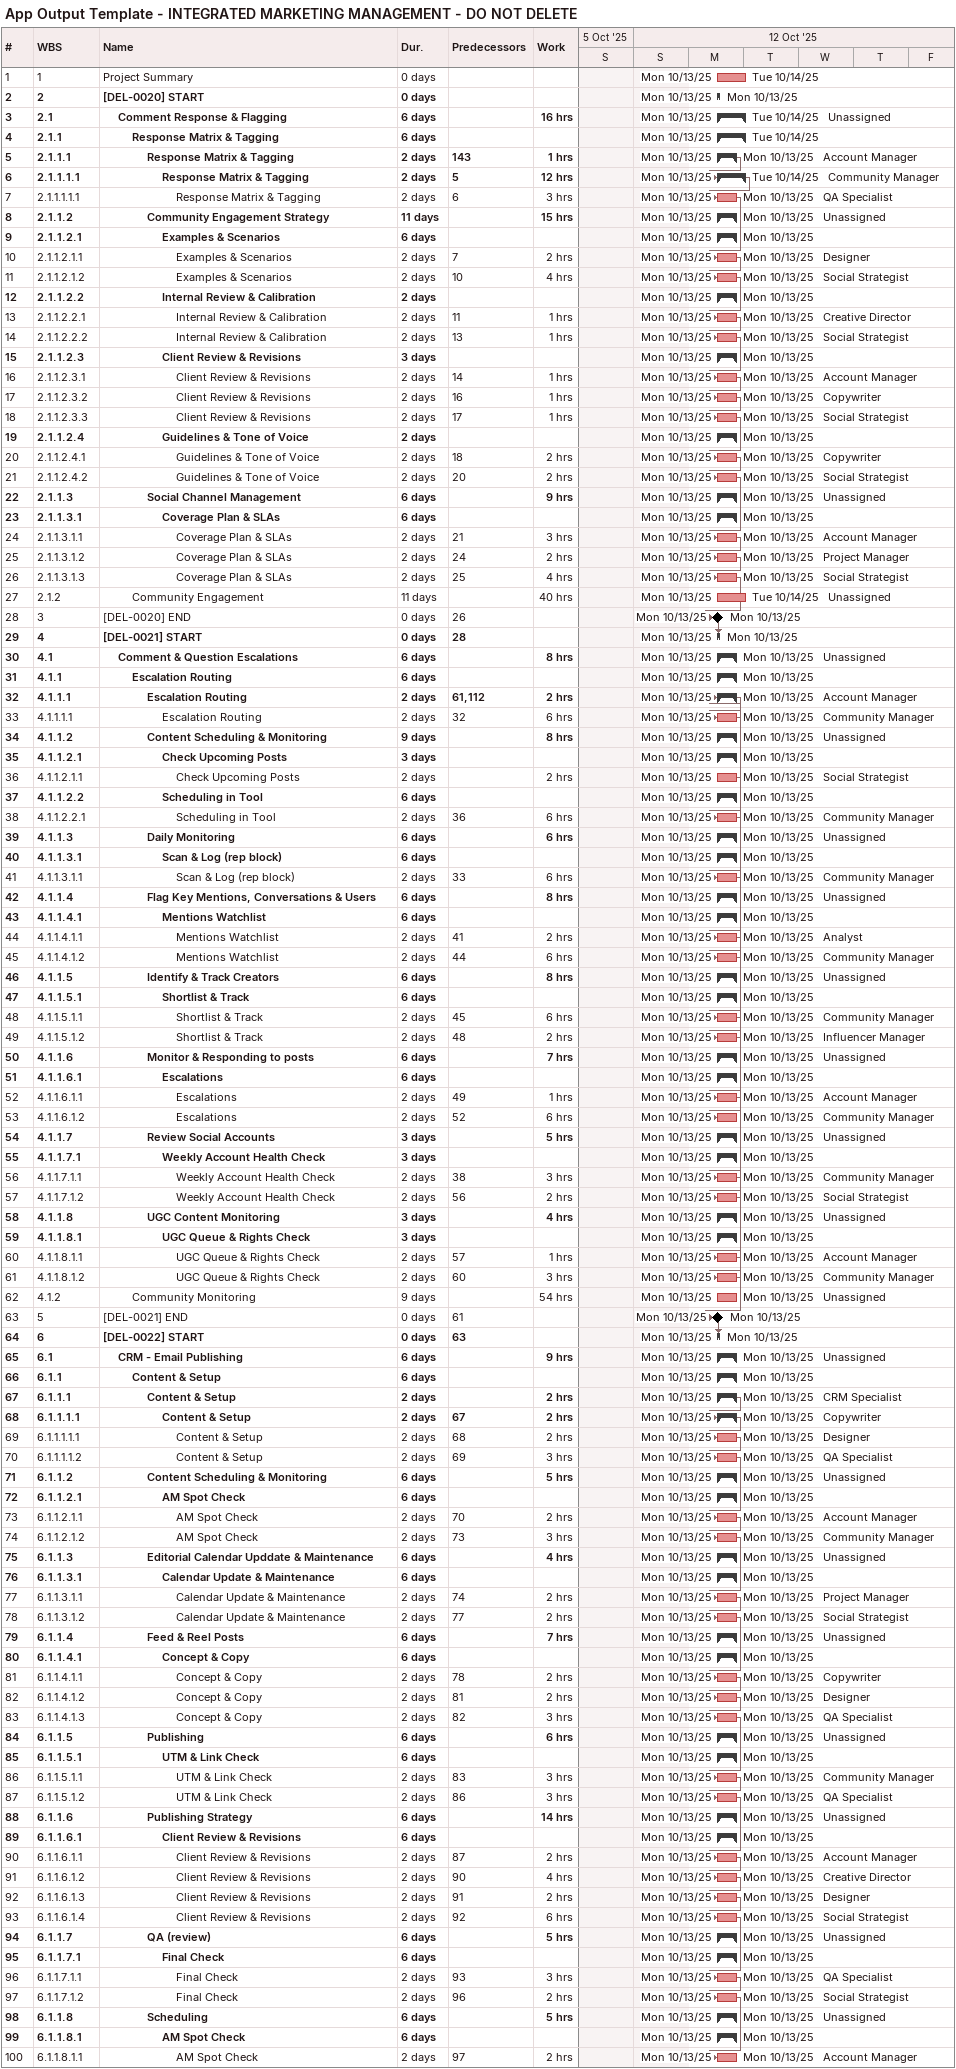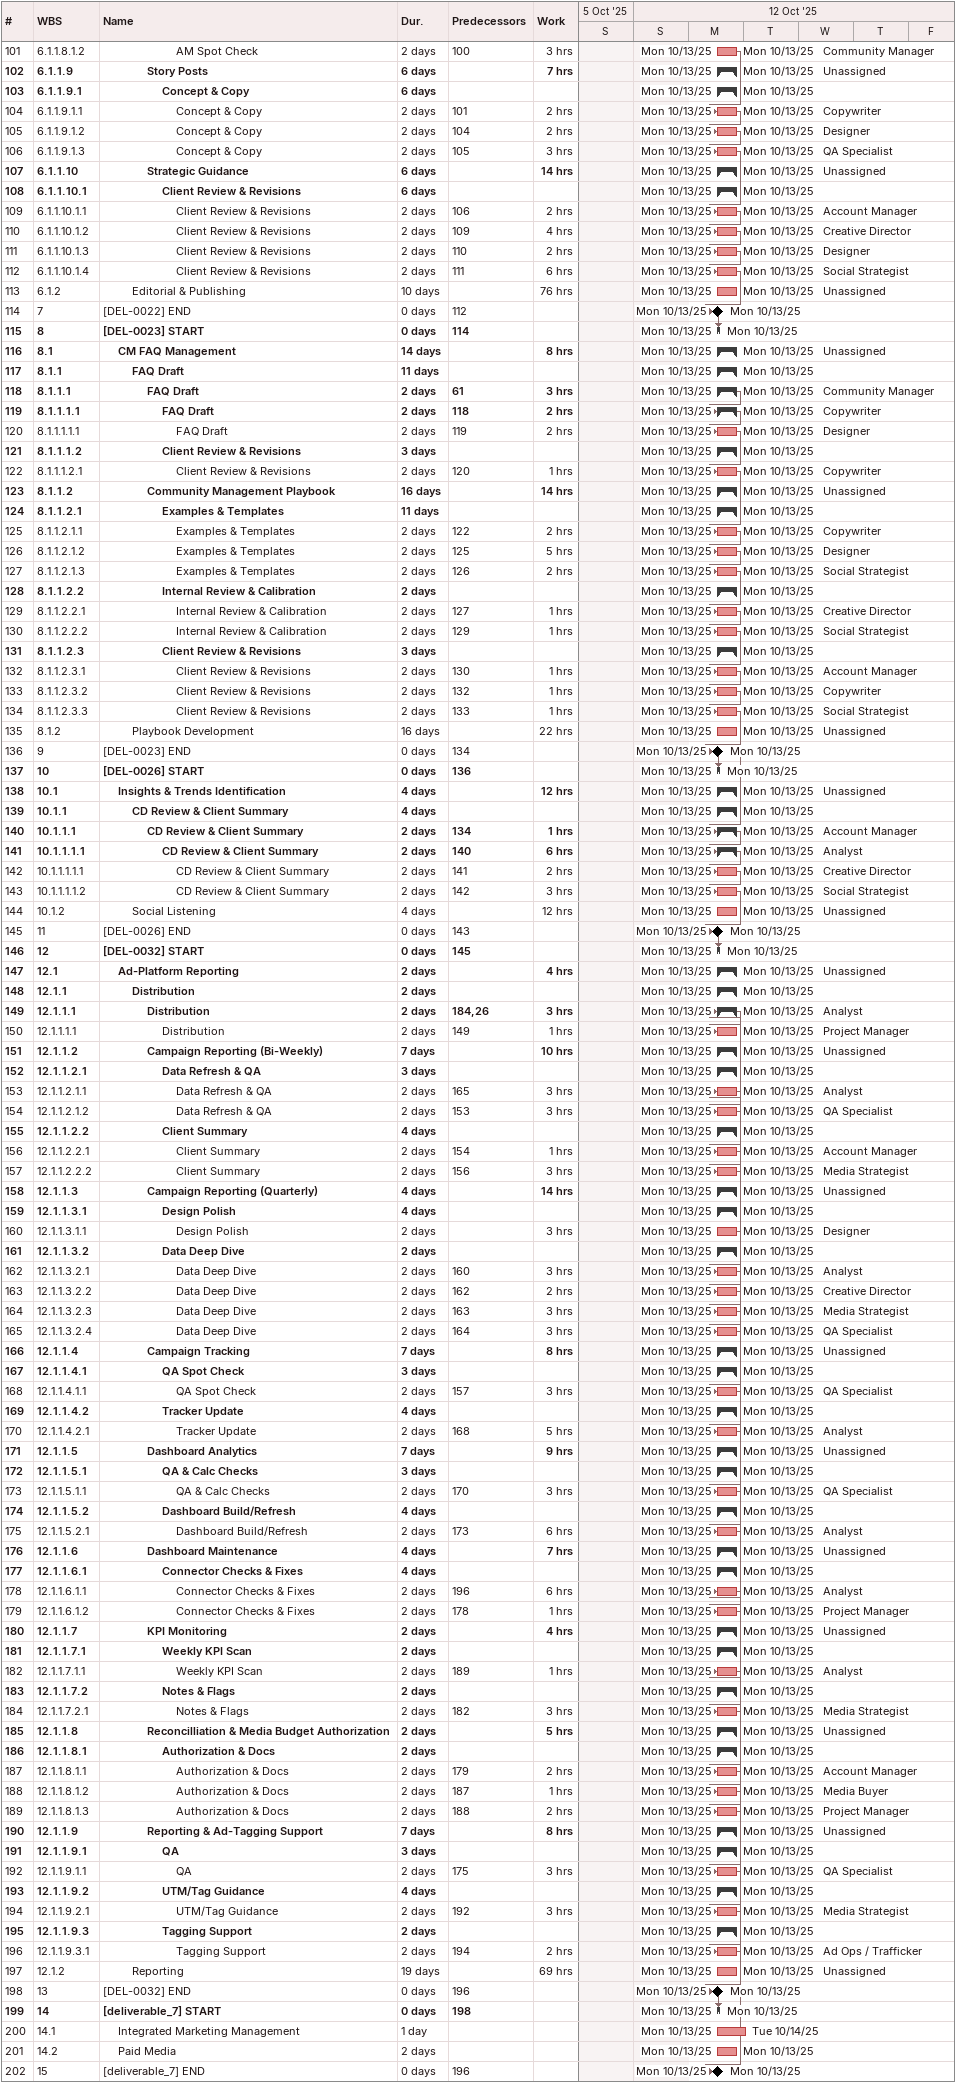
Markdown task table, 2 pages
App Output Template - INTEGRATED MARKETING MANAGEMENT - DO NOT DELETE

| ID | WBS | Task | Duration | Start | Finish | Predecessors | Resources | Work (h) |
|---|---|---|---|---|---|---|---|---|
| 1 | 1 | Project Summary | 0d | 2025-10-13 | 2025-10-14 |  |  |  |
| 2 | 2 | **[DEL-0020] START** | 0d | 2025-10-13 | 2025-10-13 |  |  |  |
| 3 | 2.1 | **Comment Response & Flagging** | 6d | 2025-10-13 | 2025-10-14 |  | Unassigned | 16 |
| 4 | 2.1.1 | **Response Matrix & Tagging** | 6d | 2025-10-13 | 2025-10-14 |  |  |  |
| 5 | 2.1.1.1 | **Response Matrix & Tagging** | 2d | 2025-10-13 | 2025-10-13 | 143 | Account Manager | 1 |
| 6 | 2.1.1.1.1 | **Response Matrix & Tagging** | 2d | 2025-10-13 | 2025-10-14 | 5 | Community Manager | 12 |
| 7 | 2.1.1.1.1.1 | Response Matrix & Tagging | 2d | 2025-10-13 | 2025-10-13 | 6 | QA Specialist | 3 |
| 8 | 2.1.1.2 | **Community Engagement Strategy** | 11d | 2025-10-13 | 2025-10-13 |  | Unassigned | 15 |
| 9 | 2.1.1.2.1 | **Examples & Scenarios** | 6d | 2025-10-13 | 2025-10-13 |  |  |  |
| 10 | 2.1.1.2.1.1 | Examples & Scenarios | 2d | 2025-10-13 | 2025-10-13 | 7 | Designer | 2 |
| 11 | 2.1.1.2.1.2 | Examples & Scenarios | 2d | 2025-10-13 | 2025-10-13 | 10 | Social Strategist | 4 |
| 12 | 2.1.1.2.2 | **Internal Review & Calibration** | 2d | 2025-10-13 | 2025-10-13 |  |  |  |
| 13 | 2.1.1.2.2.1 | Internal Review & Calibration | 2d | 2025-10-13 | 2025-10-13 | 11 | Creative Director | 1 |
| 14 | 2.1.1.2.2.2 | Internal Review & Calibration | 2d | 2025-10-13 | 2025-10-13 | 13 | Social Strategist | 1 |
| 15 | 2.1.1.2.3 | **Client Review & Revisions** | 3d | 2025-10-13 | 2025-10-13 |  |  |  |
| 16 | 2.1.1.2.3.1 | Client Review & Revisions | 2d | 2025-10-13 | 2025-10-13 | 14 | Account Manager | 1 |
| 17 | 2.1.1.2.3.2 | Client Review & Revisions | 2d | 2025-10-13 | 2025-10-13 | 16 | Copywriter | 1 |
| 18 | 2.1.1.2.3.3 | Client Review & Revisions | 2d | 2025-10-13 | 2025-10-13 | 17 | Social Strategist | 1 |
| 19 | 2.1.1.2.4 | **Guidelines & Tone of Voice** | 2d | 2025-10-13 | 2025-10-13 |  |  |  |
| 20 | 2.1.1.2.4.1 | Guidelines & Tone of Voice | 2d | 2025-10-13 | 2025-10-13 | 18 | Copywriter | 2 |
| 21 | 2.1.1.2.4.2 | Guidelines & Tone of Voice | 2d | 2025-10-13 | 2025-10-13 | 20 | Social Strategist | 2 |
| 22 | 2.1.1.3 | **Social Channel Management** | 6d | 2025-10-13 | 2025-10-13 |  | Unassigned | 9 |
| 23 | 2.1.1.3.1 | **Coverage Plan & SLAs** | 6d | 2025-10-13 | 2025-10-13 |  |  |  |
| 24 | 2.1.1.3.1.1 | Coverage Plan & SLAs | 2d | 2025-10-13 | 2025-10-13 | 21 | Account Manager | 3 |
| 25 | 2.1.1.3.1.2 | Coverage Plan & SLAs | 2d | 2025-10-13 | 2025-10-13 | 24 | Project Manager | 2 |
| 26 | 2.1.1.3.1.3 | Coverage Plan & SLAs | 2d | 2025-10-13 | 2025-10-13 | 25 | Social Strategist | 4 |
| 27 | 2.1.2 | Community Engagement | 11d | 2025-10-13 | 2025-10-14 |  | Unassigned | 40 |
| 28 | 3 | [DEL-0020] END | 0d | 2025-10-13 | 2025-10-13 | 26 |  |  |
| 29 | 4 | **[DEL-0021] START** | 0d | 2025-10-13 | 2025-10-13 | 28 |  |  |
| 30 | 4.1 | **Comment & Question Escalations** | 6d | 2025-10-13 | 2025-10-13 |  | Unassigned | 8 |
| 31 | 4.1.1 | **Escalation Routing** | 6d | 2025-10-13 | 2025-10-13 |  |  |  |
| 32 | 4.1.1.1 | **Escalation Routing** | 2d | 2025-10-13 | 2025-10-13 | 61, 112 | Account Manager | 2 |
| 33 | 4.1.1.1.1 | Escalation Routing | 2d | 2025-10-13 | 2025-10-13 | 32 | Community Manager | 6 |
| 34 | 4.1.1.2 | **Content Scheduling & Monitoring** | 9d | 2025-10-13 | 2025-10-13 |  | Unassigned | 8 |
| 35 | 4.1.1.2.1 | **Check Upcoming Posts** | 3d | 2025-10-13 | 2025-10-13 |  |  |  |
| 36 | 4.1.1.2.1.1 | Check Upcoming Posts | 2d | 2025-10-13 | 2025-10-13 |  | Social Strategist | 2 |
| 37 | 4.1.1.2.2 | **Scheduling in Tool** | 6d | 2025-10-13 | 2025-10-13 |  |  |  |
| 38 | 4.1.1.2.2.1 | Scheduling in Tool | 2d | 2025-10-13 | 2025-10-13 | 36 | Community Manager | 6 |
| 39 | 4.1.1.3 | **Daily Monitoring** | 6d | 2025-10-13 | 2025-10-13 |  | Unassigned | 6 |
| 40 | 4.1.1.3.1 | **Scan & Log (rep block)** | 6d | 2025-10-13 | 2025-10-13 |  |  |  |
| 41 | 4.1.1.3.1.1 | Scan & Log (rep block) | 2d | 2025-10-13 | 2025-10-13 | 33 | Community Manager | 6 |
| 42 | 4.1.1.4 | **Flag Key Mentions, Conversations & Users** | 6d | 2025-10-13 | 2025-10-13 |  | Unassigned | 8 |
| 43 | 4.1.1.4.1 | **Mentions Watchlist** | 6d | 2025-10-13 | 2025-10-13 |  |  |  |
| 44 | 4.1.1.4.1.1 | Mentions Watchlist | 2d | 2025-10-13 | 2025-10-13 | 41 | Analyst | 2 |
| 45 | 4.1.1.4.1.2 | Mentions Watchlist | 2d | 2025-10-13 | 2025-10-13 | 44 | Community Manager | 6 |
| 46 | 4.1.1.5 | **Identify & Track Creators** | 6d | 2025-10-13 | 2025-10-13 |  | Unassigned | 8 |
| 47 | 4.1.1.5.1 | **Shortlist & Track** | 6d | 2025-10-13 | 2025-10-13 |  |  |  |
| 48 | 4.1.1.5.1.1 | Shortlist & Track | 2d | 2025-10-13 | 2025-10-13 | 45 | Community Manager | 6 |
| 49 | 4.1.1.5.1.2 | Shortlist & Track | 2d | 2025-10-13 | 2025-10-13 | 48 | Influencer Manager | 2 |
| 50 | 4.1.1.6 | **Monitor & Responding to posts** | 6d | 2025-10-13 | 2025-10-13 |  | Unassigned | 7 |
| 51 | 4.1.1.6.1 | **Escalations** | 6d | 2025-10-13 | 2025-10-13 |  |  |  |
| 52 | 4.1.1.6.1.1 | Escalations | 2d | 2025-10-13 | 2025-10-13 | 49 | Account Manager | 1 |
| 53 | 4.1.1.6.1.2 | Escalations | 2d | 2025-10-13 | 2025-10-13 | 52 | Community Manager | 6 |
| 54 | 4.1.1.7 | **Review Social Accounts** | 3d | 2025-10-13 | 2025-10-13 |  | Unassigned | 5 |
| 55 | 4.1.1.7.1 | **Weekly Account Health Check** | 3d | 2025-10-13 | 2025-10-13 |  |  |  |
| 56 | 4.1.1.7.1.1 | Weekly Account Health Check | 2d | 2025-10-13 | 2025-10-13 | 38 | Community Manager | 3 |
| 57 | 4.1.1.7.1.2 | Weekly Account Health Check | 2d | 2025-10-13 | 2025-10-13 | 56 | Social Strategist | 2 |
| 58 | 4.1.1.8 | **UGC Content Monitoring** | 3d | 2025-10-13 | 2025-10-13 |  | Unassigned | 4 |
| 59 | 4.1.1.8.1 | **UGC Queue & Rights Check** | 3d | 2025-10-13 | 2025-10-13 |  |  |  |
| 60 | 4.1.1.8.1.1 | UGC Queue & Rights Check | 2d | 2025-10-13 | 2025-10-13 | 57 | Account Manager | 1 |
| 61 | 4.1.1.8.1.2 | UGC Queue & Rights Check | 2d | 2025-10-13 | 2025-10-13 | 60 | Community Manager | 3 |
| 62 | 4.1.2 | Community Monitoring | 9d | 2025-10-13 | 2025-10-13 |  | Unassigned | 54 |
| 63 | 5 | [DEL-0021] END | 0d | 2025-10-13 | 2025-10-13 | 61 |  |  |
| 64 | 6 | **[DEL-0022] START** | 0d | 2025-10-13 | 2025-10-13 | 63 |  |  |
| 65 | 6.1 | **CRM - Email Publishing** | 6d | 2025-10-13 | 2025-10-13 |  | Unassigned | 9 |
| 66 | 6.1.1 | **Content & Setup** | 6d | 2025-10-13 | 2025-10-13 |  |  |  |
| 67 | 6.1.1.1 | **Content & Setup** | 2d | 2025-10-13 | 2025-10-13 |  | CRM Specialist | 2 |
| 68 | 6.1.1.1.1 | **Content & Setup** | 2d | 2025-10-13 | 2025-10-13 | 67 | Copywriter | 2 |
| 69 | 6.1.1.1.1.1 | Content & Setup | 2d | 2025-10-13 | 2025-10-13 | 68 | Designer | 2 |
| 70 | 6.1.1.1.1.2 | Content & Setup | 2d | 2025-10-13 | 2025-10-13 | 69 | QA Specialist | 3 |
| 71 | 6.1.1.2 | **Content Scheduling & Monitoring** | 6d | 2025-10-13 | 2025-10-13 |  | Unassigned | 5 |
| 72 | 6.1.1.2.1 | **AM Spot Check** | 6d | 2025-10-13 | 2025-10-13 |  |  |  |
| 73 | 6.1.1.2.1.1 | AM Spot Check | 2d | 2025-10-13 | 2025-10-13 | 70 | Account Manager | 2 |
| 74 | 6.1.1.2.1.2 | AM Spot Check | 2d | 2025-10-13 | 2025-10-13 | 73 | Community Manager | 3 |
| 75 | 6.1.1.3 | **Editorial Calendar Upddate & Maintenance** | 6d | 2025-10-13 | 2025-10-13 |  | Unassigned | 4 |
| 76 | 6.1.1.3.1 | **Calendar Update & Maintenance** | 6d | 2025-10-13 | 2025-10-13 |  |  |  |
| 77 | 6.1.1.3.1.1 | Calendar Update & Maintenance | 2d | 2025-10-13 | 2025-10-13 | 74 | Project Manager | 2 |
| 78 | 6.1.1.3.1.2 | Calendar Update & Maintenance | 2d | 2025-10-13 | 2025-10-13 | 77 | Social Strategist | 2 |
| 79 | 6.1.1.4 | **Feed & Reel Posts** | 6d | 2025-10-13 | 2025-10-13 |  | Unassigned | 7 |
| 80 | 6.1.1.4.1 | **Concept & Copy** | 6d | 2025-10-13 | 2025-10-13 |  |  |  |
| 81 | 6.1.1.4.1.1 | Concept & Copy | 2d | 2025-10-13 | 2025-10-13 | 78 | Copywriter | 2 |
| 82 | 6.1.1.4.1.2 | Concept & Copy | 2d | 2025-10-13 | 2025-10-13 | 81 | Designer | 2 |
| 83 | 6.1.1.4.1.3 | Concept & Copy | 2d | 2025-10-13 | 2025-10-13 | 82 | QA Specialist | 3 |
| 84 | 6.1.1.5 | **Publishing** | 6d | 2025-10-13 | 2025-10-13 |  | Unassigned | 6 |
| 85 | 6.1.1.5.1 | **UTM & Link Check** | 6d | 2025-10-13 | 2025-10-13 |  |  |  |
| 86 | 6.1.1.5.1.1 | UTM & Link Check | 2d | 2025-10-13 | 2025-10-13 | 83 | Community Manager | 3 |
| 87 | 6.1.1.5.1.2 | UTM & Link Check | 2d | 2025-10-13 | 2025-10-13 | 86 | QA Specialist | 3 |
| 88 | 6.1.1.6 | **Publishing Strategy** | 6d | 2025-10-13 | 2025-10-13 |  | Unassigned | 14 |
| 89 | 6.1.1.6.1 | **Client Review & Revisions** | 6d | 2025-10-13 | 2025-10-13 |  |  |  |
| 90 | 6.1.1.6.1.1 | Client Review & Revisions | 2d | 2025-10-13 | 2025-10-13 | 87 | Account Manager | 2 |
| 91 | 6.1.1.6.1.2 | Client Review & Revisions | 2d | 2025-10-13 | 2025-10-13 | 90 | Creative Director | 4 |
| 92 | 6.1.1.6.1.3 | Client Review & Revisions | 2d | 2025-10-13 | 2025-10-13 | 91 | Designer | 2 |
| 93 | 6.1.1.6.1.4 | Client Review & Revisions | 2d | 2025-10-13 | 2025-10-13 | 92 | Social Strategist | 6 |
| 94 | 6.1.1.7 | **QA (review)** | 6d | 2025-10-13 | 2025-10-13 |  | Unassigned | 5 |
| 95 | 6.1.1.7.1 | **Final Check** | 6d | 2025-10-13 | 2025-10-13 |  |  |  |
| 96 | 6.1.1.7.1.1 | Final Check | 2d | 2025-10-13 | 2025-10-13 | 93 | QA Specialist | 3 |
| 97 | 6.1.1.7.1.2 | Final Check | 2d | 2025-10-13 | 2025-10-13 | 96 | Social Strategist | 2 |
| 98 | 6.1.1.8 | **Scheduling** | 6d | 2025-10-13 | 2025-10-13 |  | Unassigned | 5 |
| 99 | 6.1.1.8.1 | **AM Spot Check** | 6d | 2025-10-13 | 2025-10-13 |  |  |  |
| 100 | 6.1.1.8.1.1 | AM Spot Check | 2d | 2025-10-13 | 2025-10-13 | 97 | Account Manager | 2 |
| 101 | 6.1.1.8.1.2 | AM Spot Check | 2d | 2025-10-13 | 2025-10-13 | 100 | Community Manager | 3 |
| 102 | 6.1.1.9 | **Story Posts** | 6d | 2025-10-13 | 2025-10-13 |  | Unassigned | 7 |
| 103 | 6.1.1.9.1 | **Concept & Copy** | 6d | 2025-10-13 | 2025-10-13 |  |  |  |
| 104 | 6.1.1.9.1.1 | Concept & Copy | 2d | 2025-10-13 | 2025-10-13 | 101 | Copywriter | 2 |
| 105 | 6.1.1.9.1.2 | Concept & Copy | 2d | 2025-10-13 | 2025-10-13 | 104 | Designer | 2 |
| 106 | 6.1.1.9.1.3 | Concept & Copy | 2d | 2025-10-13 | 2025-10-13 | 105 | QA Specialist | 3 |
| 107 | 6.1.1.10 | **Strategic Guidance** | 6d | 2025-10-13 | 2025-10-13 |  | Unassigned | 14 |
| 108 | 6.1.1.10.1 | **Client Review & Revisions** | 6d | 2025-10-13 | 2025-10-13 |  |  |  |
| 109 | 6.1.1.10.1.1 | Client Review & Revisions | 2d | 2025-10-13 | 2025-10-13 | 106 | Account Manager | 2 |
| 110 | 6.1.1.10.1.2 | Client Review & Revisions | 2d | 2025-10-13 | 2025-10-13 | 109 | Creative Director | 4 |
| 111 | 6.1.1.10.1.3 | Client Review & Revisions | 2d | 2025-10-13 | 2025-10-13 | 110 | Designer | 2 |
| 112 | 6.1.1.10.1.4 | Client Review & Revisions | 2d | 2025-10-13 | 2025-10-13 | 111 | Social Strategist | 6 |
| 113 | 6.1.2 | Editorial & Publishing | 10d | 2025-10-13 | 2025-10-13 |  | Unassigned | 76 |
| 114 | 7 | [DEL-0022] END | 0d | 2025-10-13 | 2025-10-13 | 112 |  |  |
| 115 | 8 | **[DEL-0023] START** | 0d | 2025-10-13 | 2025-10-13 | 114 |  |  |
| 116 | 8.1 | **CM FAQ Management** | 14d | 2025-10-13 | 2025-10-13 |  | Unassigned | 8 |
| 117 | 8.1.1 | **FAQ Draft** | 11d | 2025-10-13 | 2025-10-13 |  |  |  |
| 118 | 8.1.1.1 | **FAQ Draft** | 2d | 2025-10-13 | 2025-10-13 | 61 | Community Manager | 3 |
| 119 | 8.1.1.1.1 | **FAQ Draft** | 2d | 2025-10-13 | 2025-10-13 | 118 | Copywriter | 2 |
| 120 | 8.1.1.1.1.1 | FAQ Draft | 2d | 2025-10-13 | 2025-10-13 | 119 | Designer | 2 |
| 121 | 8.1.1.1.2 | **Client Review & Revisions** | 3d | 2025-10-13 | 2025-10-13 |  |  |  |
| 122 | 8.1.1.1.2.1 | Client Review & Revisions | 2d | 2025-10-13 | 2025-10-13 | 120 | Copywriter | 1 |
| 123 | 8.1.1.2 | **Community Management Playbook** | 16d | 2025-10-13 | 2025-10-13 |  | Unassigned | 14 |
| 124 | 8.1.1.2.1 | **Examples & Templates** | 11d | 2025-10-13 | 2025-10-13 |  |  |  |
| 125 | 8.1.1.2.1.1 | Examples & Templates | 2d | 2025-10-13 | 2025-10-13 | 122 | Copywriter | 2 |
| 126 | 8.1.1.2.1.2 | Examples & Templates | 2d | 2025-10-13 | 2025-10-13 | 125 | Designer | 5 |
| 127 | 8.1.1.2.1.3 | Examples & Templates | 2d | 2025-10-13 | 2025-10-13 | 126 | Social Strategist | 2 |
| 128 | 8.1.1.2.2 | **Internal Review & Calibration** | 2d | 2025-10-13 | 2025-10-13 |  |  |  |
| 129 | 8.1.1.2.2.1 | Internal Review & Calibration | 2d | 2025-10-13 | 2025-10-13 | 127 | Creative Director | 1 |
| 130 | 8.1.1.2.2.2 | Internal Review & Calibration | 2d | 2025-10-13 | 2025-10-13 | 129 | Social Strategist | 1 |
| 131 | 8.1.1.2.3 | **Client Review & Revisions** | 3d | 2025-10-13 | 2025-10-13 |  |  |  |
| 132 | 8.1.1.2.3.1 | Client Review & Revisions | 2d | 2025-10-13 | 2025-10-13 | 130 | Account Manager | 1 |
| 133 | 8.1.1.2.3.2 | Client Review & Revisions | 2d | 2025-10-13 | 2025-10-13 | 132 | Copywriter | 1 |
| 134 | 8.1.1.2.3.3 | Client Review & Revisions | 2d | 2025-10-13 | 2025-10-13 | 133 | Social Strategist | 1 |
| 135 | 8.1.2 | Playbook Development | 16d | 2025-10-13 | 2025-10-13 |  | Unassigned | 22 |
| 136 | 9 | [DEL-0023] END | 0d | 2025-10-13 | 2025-10-13 | 134 |  |  |
| 137 | 10 | **[DEL-0026] START** | 0d | 2025-10-13 | 2025-10-13 | 136 |  |  |
| 138 | 10.1 | **Insights & Trends Identification** | 4d | 2025-10-13 | 2025-10-13 |  | Unassigned | 12 |
| 139 | 10.1.1 | **CD Review & Client Summary** | 4d | 2025-10-13 | 2025-10-13 |  |  |  |
| 140 | 10.1.1.1 | **CD Review & Client Summary** | 2d | 2025-10-13 | 2025-10-13 | 134 | Account Manager | 1 |
| 141 | 10.1.1.1.1 | **CD Review & Client Summary** | 2d | 2025-10-13 | 2025-10-13 | 140 | Analyst | 6 |
| 142 | 10.1.1.1.1.1 | CD Review & Client Summary | 2d | 2025-10-13 | 2025-10-13 | 141 | Creative Director | 2 |
| 143 | 10.1.1.1.1.2 | CD Review & Client Summary | 2d | 2025-10-13 | 2025-10-13 | 142 | Social Strategist | 3 |
| 144 | 10.1.2 | Social Listening | 4d | 2025-10-13 | 2025-10-13 |  | Unassigned | 12 |
| 145 | 11 | [DEL-0026] END | 0d | 2025-10-13 | 2025-10-13 | 143 |  |  |
| 146 | 12 | **[DEL-0032] START** | 0d | 2025-10-13 | 2025-10-13 | 145 |  |  |
| 147 | 12.1 | **Ad-Platform Reporting** | 2d | 2025-10-13 | 2025-10-13 |  | Unassigned | 4 |
| 148 | 12.1.1 | **Distribution** | 2d | 2025-10-13 | 2025-10-13 |  |  |  |
| 149 | 12.1.1.1 | **Distribution** | 2d | 2025-10-13 | 2025-10-13 | 184, 26 | Analyst | 3 |
| 150 | 12.1.1.1.1 | Distribution | 2d | 2025-10-13 | 2025-10-13 | 149 | Project Manager | 1 |
| 151 | 12.1.1.2 | **Campaign Reporting (Bi-Weekly)** | 7d | 2025-10-13 | 2025-10-13 |  | Unassigned | 10 |
| 152 | 12.1.1.2.1 | **Data Refresh & QA** | 3d | 2025-10-13 | 2025-10-13 |  |  |  |
| 153 | 12.1.1.2.1.1 | Data Refresh & QA | 2d | 2025-10-13 | 2025-10-13 | 165 | Analyst | 3 |
| 154 | 12.1.1.2.1.2 | Data Refresh & QA | 2d | 2025-10-13 | 2025-10-13 | 153 | QA Specialist | 3 |
| 155 | 12.1.1.2.2 | **Client Summary** | 4d | 2025-10-13 | 2025-10-13 |  |  |  |
| 156 | 12.1.1.2.2.1 | Client Summary | 2d | 2025-10-13 | 2025-10-13 | 154 | Account Manager | 1 |
| 157 | 12.1.1.2.2.2 | Client Summary | 2d | 2025-10-13 | 2025-10-13 | 156 | Media Strategist | 3 |
| 158 | 12.1.1.3 | **Campaign Reporting (Quarterly)** | 4d | 2025-10-13 | 2025-10-13 |  | Unassigned | 14 |
| 159 | 12.1.1.3.1 | **Design Polish** | 4d | 2025-10-13 | 2025-10-13 |  |  |  |
| 160 | 12.1.1.3.1.1 | Design Polish | 2d | 2025-10-13 | 2025-10-13 |  | Designer | 3 |
| 161 | 12.1.1.3.2 | **Data Deep Dive** | 2d | 2025-10-13 | 2025-10-13 |  |  |  |
| 162 | 12.1.1.3.2.1 | Data Deep Dive | 2d | 2025-10-13 | 2025-10-13 | 160 | Analyst | 3 |
| 163 | 12.1.1.3.2.2 | Data Deep Dive | 2d | 2025-10-13 | 2025-10-13 | 162 | Creative Director | 2 |
| 164 | 12.1.1.3.2.3 | Data Deep Dive | 2d | 2025-10-13 | 2025-10-13 | 163 | Media Strategist | 3 |
| 165 | 12.1.1.3.2.4 | Data Deep Dive | 2d | 2025-10-13 | 2025-10-13 | 164 | QA Specialist | 3 |
| 166 | 12.1.1.4 | **Campaign Tracking** | 7d | 2025-10-13 | 2025-10-13 |  | Unassigned | 8 |
| 167 | 12.1.1.4.1 | **QA Spot Check** | 3d | 2025-10-13 | 2025-10-13 |  |  |  |
| 168 | 12.1.1.4.1.1 | QA Spot Check | 2d | 2025-10-13 | 2025-10-13 | 157 | QA Specialist | 3 |
| 169 | 12.1.1.4.2 | **Tracker Update** | 4d | 2025-10-13 | 2025-10-13 |  |  |  |
| 170 | 12.1.1.4.2.1 | Tracker Update | 2d | 2025-10-13 | 2025-10-13 | 168 | Analyst | 5 |
| 171 | 12.1.1.5 | **Dashboard Analytics** | 7d | 2025-10-13 | 2025-10-13 |  | Unassigned | 9 |
| 172 | 12.1.1.5.1 | **QA & Calc Checks** | 3d | 2025-10-13 | 2025-10-13 |  |  |  |
| 173 | 12.1.1.5.1.1 | QA & Calc Checks | 2d | 2025-10-13 | 2025-10-13 | 170 | QA Specialist | 3 |
| 174 | 12.1.1.5.2 | **Dashboard Build/Refresh** | 4d | 2025-10-13 | 2025-10-13 |  |  |  |
| 175 | 12.1.1.5.2.1 | Dashboard Build/Refresh | 2d | 2025-10-13 | 2025-10-13 | 173 | Analyst | 6 |
| 176 | 12.1.1.6 | **Dashboard Maintenance** | 4d | 2025-10-13 | 2025-10-13 |  | Unassigned | 7 |
| 177 | 12.1.1.6.1 | **Connector Checks & Fixes** | 4d | 2025-10-13 | 2025-10-13 |  |  |  |
| 178 | 12.1.1.6.1.1 | Connector Checks & Fixes | 2d | 2025-10-13 | 2025-10-13 | 196 | Analyst | 6 |
| 179 | 12.1.1.6.1.2 | Connector Checks & Fixes | 2d | 2025-10-13 | 2025-10-13 | 178 | Project Manager | 1 |
| 180 | 12.1.1.7 | **KPI Monitoring** | 2d | 2025-10-13 | 2025-10-13 |  | Unassigned | 4 |
| 181 | 12.1.1.7.1 | **Weekly KPI Scan** | 2d | 2025-10-13 | 2025-10-13 |  |  |  |
| 182 | 12.1.1.7.1.1 | Weekly KPI Scan | 2d | 2025-10-13 | 2025-10-13 | 189 | Analyst | 1 |
| 183 | 12.1.1.7.2 | **Notes & Flags** | 2d | 2025-10-13 | 2025-10-13 |  |  |  |
| 184 | 12.1.1.7.2.1 | Notes & Flags | 2d | 2025-10-13 | 2025-10-13 | 182 | Media Strategist | 3 |
| 185 | 12.1.1.8 | **Reconcilliation & Media Budget Authorization** | 2d | 2025-10-13 | 2025-10-13 |  | Unassigned | 5 |
| 186 | 12.1.1.8.1 | **Authorization & Docs** | 2d | 2025-10-13 | 2025-10-13 |  |  |  |
| 187 | 12.1.1.8.1.1 | Authorization & Docs | 2d | 2025-10-13 | 2025-10-13 | 179 | Account Manager | 2 |
| 188 | 12.1.1.8.1.2 | Authorization & Docs | 2d | 2025-10-13 | 2025-10-13 | 187 | Media Buyer | 1 |
| 189 | 12.1.1.8.1.3 | Authorization & Docs | 2d | 2025-10-13 | 2025-10-13 | 188 | Project Manager | 2 |
| 190 | 12.1.1.9 | **Reporting & Ad-Tagging Support** | 7d | 2025-10-13 | 2025-10-13 |  | Unassigned | 8 |
| 191 | 12.1.1.9.1 | **QA** | 3d | 2025-10-13 | 2025-10-13 |  |  |  |
| 192 | 12.1.1.9.1.1 | QA | 2d | 2025-10-13 | 2025-10-13 | 175 | QA Specialist | 3 |
| 193 | 12.1.1.9.2 | **UTM/Tag Guidance** | 4d | 2025-10-13 | 2025-10-13 |  |  |  |
| 194 | 12.1.1.9.2.1 | UTM/Tag Guidance | 2d | 2025-10-13 | 2025-10-13 | 192 | Media Strategist | 3 |
| 195 | 12.1.1.9.3 | **Tagging Support** | 2d | 2025-10-13 | 2025-10-13 |  |  |  |
| 196 | 12.1.1.9.3.1 | Tagging Support | 2d | 2025-10-13 | 2025-10-13 | 194 | Ad Ops / Trafficker | 2 |
| 197 | 12.1.2 | Reporting | 19d | 2025-10-13 | 2025-10-13 |  | Unassigned | 69 |
| 198 | 13 | [DEL-0032] END | 0d | 2025-10-13 | 2025-10-13 | 196 |  |  |
| 199 | 14 | **[deliverable_7] START** | 0d | 2025-10-13 | 2025-10-13 | 198 |  |  |
| 200 | 14.1 | Integrated Marketing Management | 1d | 2025-10-13 | 2025-10-14 |  |  |  |
| 201 | 14.2 | Paid Media | 2d | 2025-10-13 | 2025-10-13 |  |  |  |
| 202 | 15 | [deliverable_7] END | 0d | 2025-10-13 | 2025-10-13 | 196 |  |  |
